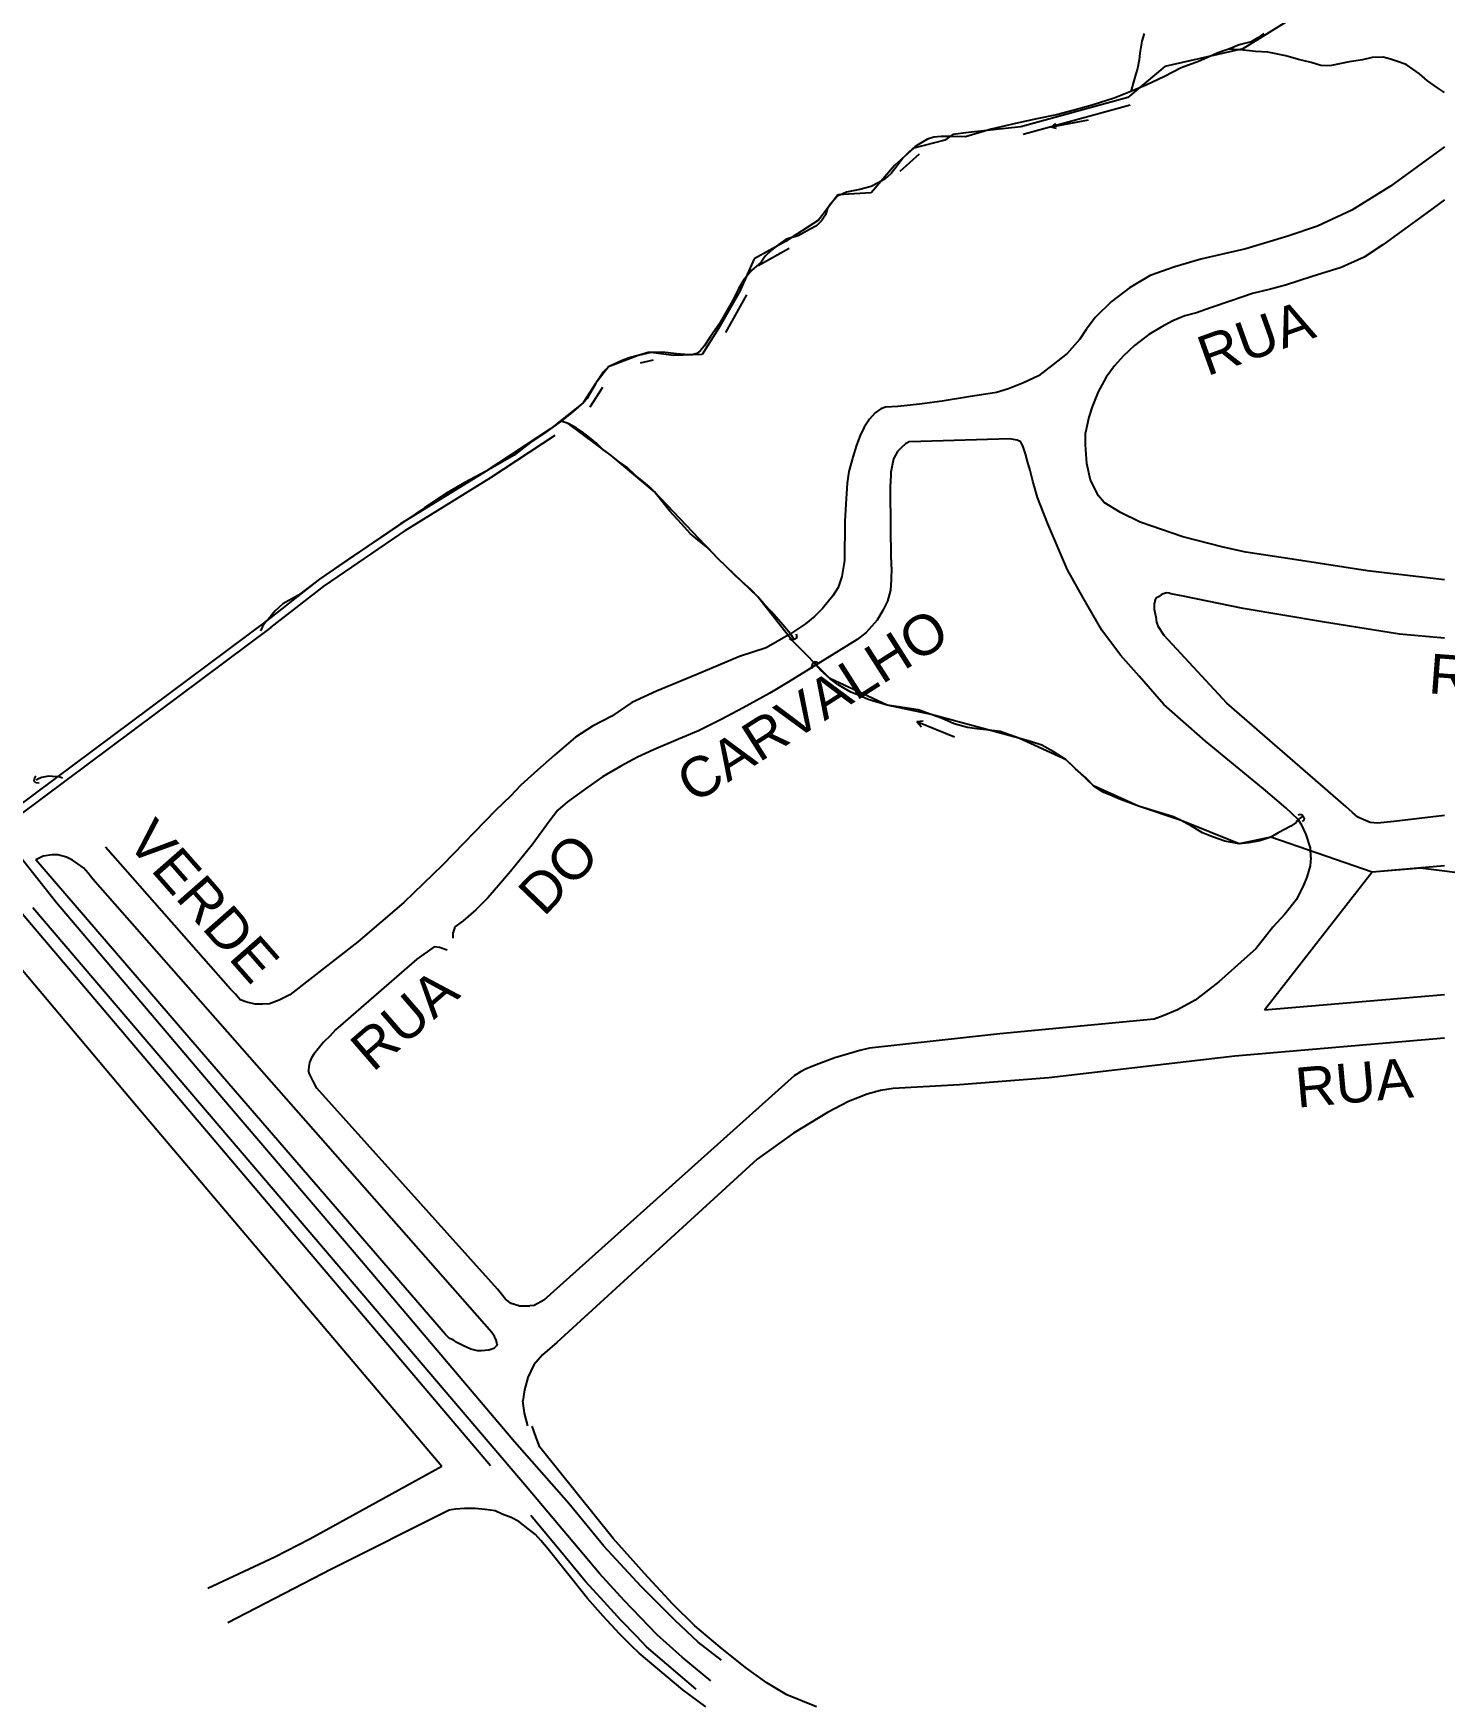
# Model space of a CAD drawing. Header units: millimetres. Extents: x 583 to 26013, y 350 to 21391.
# Drawn here: x 6737.4 to 7091.2, y 11466.4 to 11884 of the extents above; entities that cross this region are included whole.
import ezdxf

# ---------------------------------------------------------------- set-up
doc = ezdxf.new("R2010")
doc.units = ezdxf.units.MM
for name, color, linetype in [('105-QUADRAS_ESTRADAS', 80, 'Continuous'), ('110-CERCA_DE_ARAME', 10, 'Continuous'), ('145-', 130, 'Continuous'), ('ESTRADA ROMEIROS', 210, 'Continuous'), ('RIOS', 140, 'Continuous')]:
    doc.layers.add(name, color=color, linetype=linetype)
doc.styles.add('EU', font='arial.ttf', dxfattribs={"height": 10})

msp = doc.modelspace()

# ---------------------------------------------------------------- linework, layer by layer
at = {"layer": '105-QUADRAS_ESTRADAS', "color": 0, "linetype": 'Continuous'}
for p, q in [((7091.11551, 11855.50241), (7077.61551, 11845.60241)), ((7077.61551, 11845.60241), (7067.91551, 11839.60241)), ((7091.11551, 11842.20241), (7086.71551, 11838.90241)), ((7067.91551, 11839.60241), (7059.31551, 11835.60241)), ((7086.71551, 11838.90241), (7075.61551, 11830.90241)), ((7059.31551, 11835.60241), (7051.81551, 11833.10241)), ((7041.31551, 11829.90241), (7030.01551, 11827.30241)), ((7051.81551, 11833.10241), (7041.31551, 11829.90241)), ((7075.61551, 11830.90241), (7071.01551, 11827.80241)), ((7023.51551, 11825.40241), (7017.31551, 11823.20241)), ((7030.01551, 11827.30241), (7023.51551, 11825.40241)), ((7065.21551, 11825.20241), (7057.91551, 11823.00241)), ((7071.01551, 11827.80241), (7065.21551, 11825.20241)), ((7017.31551, 11823.20241), (7012.11551, 11820.10241)), ((7057.91551, 11823.00241), (7051.21551, 11820.80241)), ((7012.11551, 11820.10241), (7007.51551, 11816.60241)), ((7037.61551, 11816.90241), (7032.41551, 11815.10241)), ((7043.01551, 11818.70241), (7037.61551, 11816.90241)), ((7047.51551, 11819.80241), (7043.01551, 11818.70241)), ((7051.21551, 11820.80241), (7047.51551, 11819.80241)), ((7003.61551, 11812.80241), (7001.31551, 11809.70241)), ((7007.51551, 11816.60241), (7003.61551, 11812.80241)), ((7026.01551, 11813.10241), (7023.01551, 11811.90241)), ((7028.91551, 11813.90241), (7026.01551, 11813.10241)), ((7032.41551, 11815.10241), (7028.91551, 11813.90241)), ((7001.31551, 11809.70241), (6999.71551, 11807.30241)), ((7017.01551, 11808.40241), (7013.41551, 11805.70241)), ((7020.11551, 11810.30241), (7017.01551, 11808.40241)), ((7023.01551, 11811.90241), (7020.11551, 11810.30241)), ((6999.71551, 11807.30241), (6996.51551, 11803.70241)), ((7013.41551, 11805.70241), (7010.61551, 11803.10241)), ((6993.01551, 11800.90241), (6989.31551, 11798.10241)), ((6996.51551, 11803.70241), (6993.01551, 11800.90241)), ((7008.41551, 11800.60241), (7006.31551, 11797.70241)), ((7010.61551, 11803.10241), (7008.41551, 11800.60241)), ((6985.61551, 11796.30241), (6981.81551, 11794.80241)), ((6989.31551, 11798.10241), (6985.61551, 11796.30241)), ((7006.31551, 11797.70241), (7004.31551, 11794.10241)), ((6965.21551, 11791.70241), (6959.51551, 11791.00241)), ((6971.81551, 11792.80241), (6965.21551, 11791.70241)), ((6978.81551, 11793.90241), (6971.81551, 11792.80241)), ((6981.81551, 11794.80241), (6978.81551, 11793.90241)), ((7004.31551, 11794.10241), (7002.81551, 11790.30241)), ((6948.41551, 11788.80241), (6947.01551, 11787.20241)), ((6949.81551, 11789.80241), (6948.41551, 11788.80241)), ((6951.01551, 11790.20241), (6949.81551, 11789.80241)), ((6954.11551, 11790.40241), (6951.01551, 11790.20241)), ((6959.51551, 11791.00241), (6954.11551, 11790.40241)), ((7001.91551, 11787.70241), (7001.11551, 11783.90241)), ((7002.81551, 11790.30241), (7001.91551, 11787.70241)), ((6945.61551, 11785.20241), (6944.61551, 11783.10241)), ((6947.01551, 11787.20241), (6945.61551, 11785.20241)), ((7001.11551, 11780.80241), (7001.11551, 11783.90241)), ((6943.71551, 11780.70241), (6942.81551, 11777.70241)), ((6944.61551, 11783.10241), (6943.71551, 11780.70241)), ((6954.01551, 11779.10241), (6953.01551, 11777.30241)), ((6955.01551, 11780.10241), (6954.01551, 11779.10241)), ((6956.01551, 11781.00241), (6955.01551, 11780.10241)), ((6956.91551, 11781.50241), (6956.01551, 11781.00241)), ((6959.81551, 11781.60241), (6956.91551, 11781.50241)), ((6982.11551, 11782.30241), (6959.81551, 11781.60241)), ((6984.01551, 11781.90241), (6982.11551, 11782.30241)), ((6984.91551, 11781.50241), (6984.01551, 11781.90241)), ((6985.51551, 11780.30241), (6984.91551, 11781.50241)), ((6986.11551, 11778.50241), (6985.51551, 11780.30241)), ((7001.41551, 11776.10241), (7001.11551, 11780.80241)), ((6942.81551, 11777.70241), (6941.81551, 11774.10241)), ((6953.01551, 11777.30241), (6952.31551, 11773.90241)), ((6986.61551, 11776.60241), (6986.11551, 11778.50241)), ((6987.21551, 11774.30241), (6986.61551, 11776.60241)), ((7002.41551, 11771.90241), (7001.41551, 11776.10241)), ((6941.41551, 11771.20241), (6941.21551, 11768.60241)), ((6941.81551, 11774.10241), (6941.41551, 11771.20241)), ((6952.31551, 11773.90241), (6952.21551, 11771.00241)), ((6952.31551, 11758.80241), (6952.21551, 11771.00241)), ((6987.91551, 11771.70241), (6987.21551, 11774.30241)), ((6989.11551, 11767.60241), (6987.91551, 11771.70241)), ((7004.41551, 11768.00241), (7002.41551, 11771.90241)), ((6941.21551, 11768.60241), (6941.01551, 11765.90241)), ((6991.71551, 11761.00241), (6989.11551, 11767.60241)), ((7005.81551, 11766.30241), (7004.41551, 11768.00241)), ((6941.01551, 11765.90241), (6940.81551, 11761.60241)), ((7009.91551, 11763.80241), (7005.81551, 11766.30241)), ((7014.81551, 11761.40241), (7009.91551, 11763.80241)), ((6940.81551, 11761.60241), (6940.71551, 11751.80241)), ((6952.41551, 11753.90241), (6952.31551, 11758.80241)), ((6996.61551, 11749.40241), (6991.71551, 11761.00241)), ((7025.51551, 11757.70241), (7014.81551, 11761.40241)), ((7035.61551, 11755.10241), (7025.51551, 11757.70241)), ((7041.31551, 11753.90241), (7035.61551, 11755.10241)), ((6940.71551, 11751.80241), (6940.01551, 11747.80241)), ((6952.51551, 11750.10241), (6952.41551, 11753.90241)), ((6952.51551, 11750.10241), (6952.41551, 11746.90241)), ((7052.91551, 11752.10241), (7041.31551, 11753.90241)), ((7071.81551, 11749.20241), (7052.91551, 11752.10241)), ((6940.01551, 11747.80241), (6939.11551, 11745.00241)), ((6952.41551, 11746.90241), (6952.21551, 11744.30241)), ((7000.51551, 11742.40241), (6996.61551, 11749.40241)), ((7091.11551, 11746.90241), (7071.81551, 11749.20241)), ((6937.81551, 11742.90241), (6935.31551, 11739.80241)), ((6939.11551, 11745.00241), (6937.81551, 11742.90241)), ((6951.51551, 11741.60241), (6950.41551, 11739.40241)), ((6952.21551, 11744.30241), (6951.51551, 11741.60241)), ((7005.21551, 11734.30241), (7000.51551, 11742.40241)), ((7018.61551, 11741.90241), (7018.41551, 11741.10241)), ((7018.91551, 11742.40241), (7018.61551, 11741.90241)), ((7019.41551, 11742.70241), (7018.91551, 11742.40241)), ((7020.11551, 11743.20241), (7019.41551, 11742.70241)), ((7020.61551, 11743.40241), (7020.11551, 11743.20241)), ((7021.51551, 11743.70241), (7020.61551, 11743.40241)), ((7022.11551, 11743.60241), (7021.51551, 11743.70241)), ((6933.31551, 11737.80241), (6930.91551, 11735.90241)), ((6935.31551, 11739.80241), (6933.31551, 11737.80241)), ((6950.41551, 11739.40241), (6948.91551, 11736.80241)), ((7018.41551, 11739.50241), (7018.41551, 11741.10241)), ((7018.81551, 11737.60241), (7018.41551, 11739.50241)), ((7019.01551, 11736.30241), (7018.81551, 11737.60241)), ((6927.21551, 11733.40241), (6921.11551, 11729.90241)), ((6930.91551, 11735.90241), (6927.21551, 11733.40241)), ((6946.11551, 11733.70241), (6943.91551, 11732.00241)), ((6948.91551, 11736.80241), (6946.11551, 11733.70241)), ((7009.91551, 11728.00241), (7005.21551, 11734.30241)), ((7019.41551, 11735.10241), (7019.01551, 11736.30241)), ((7020.81551, 11733.00241), (7019.41551, 11735.10241)), ((6921.11551, 11729.90241), (6914.41551, 11727.70241)), ((6943.91551, 11732.00241), (6926.61551, 11721.30241)), ((7036.51551, 11716.00241), (7020.81551, 11733.00241)), ((6914.41551, 11727.70241), (6903.71551, 11723.20241)), ((7014.61551, 11722.80241), (7009.91551, 11728.00241)), ((6903.71551, 11723.20241), (6893.61551, 11719.00241)), ((6926.61551, 11721.30241), (6922.01551, 11718.50241)), ((7020.71551, 11715.70241), (7014.61551, 11722.80241)), ((6893.61551, 11719.00241), (6887.41551, 11716.20241)), ((6922.01551, 11718.50241), (6915.31551, 11714.80241)), ((6882.41551, 11712.70241), (6877.51551, 11710.20241)), ((6887.41551, 11716.20241), (6882.41551, 11712.70241)), ((6915.31551, 11714.80241), (6909.81551, 11711.90241)), ((7031.21551, 11706.50241), (7020.71551, 11715.70241)), ((7066.41551, 11690.10241), (7036.51551, 11716.00241)), ((6877.51551, 11710.20241), (6873.31551, 11707.50241)), ((6904.11551, 11709.10241), (6899.11551, 11707.00241)), ((6909.81551, 11711.90241), (6904.11551, 11709.10241)), ((6873.31551, 11707.50241), (6868.01551, 11703.00241)), ((6892.81551, 11704.30241), (6888.81551, 11702.50241)), ((6899.11551, 11707.00241), (6892.81551, 11704.30241)), ((7045.71551, 11694.50241), (7031.21551, 11706.50241)), ((6868.01551, 11703.00241), (6863.71551, 11699.20241)), ((6884.61551, 11700.20241), (6880.01551, 11697.50241)), ((6888.81551, 11702.50241), (6884.61551, 11700.20241)), ((6863.71551, 11699.20241), (6859.61551, 11695.40241)), ((6880.01551, 11697.50241), (6875.81551, 11694.50241)), ((6857.01551, 11692.70241), (6853.21551, 11689.10241)), ((6859.61551, 11695.40241), (6857.01551, 11692.70241)), ((6875.81551, 11694.50241), (6871.31551, 11691.30241)), ((7051.31551, 11689.80241), (7045.71551, 11694.50241)), ((6853.21551, 11689.10241), (6839.91551, 11675.40241)), ((6868.81551, 11689.20241), (6866.71551, 11686.30241)), ((6871.31551, 11691.30241), (6868.81551, 11689.20241)), ((7054.41551, 11686.80241), (7051.31551, 11689.80241)), ((7068.01551, 11688.60241), (7066.41551, 11690.10241)), ((7069.41551, 11687.40241), (7068.01551, 11688.60241)), ((7070.71551, 11686.80241), (7069.41551, 11687.40241)), ((7091.11551, 11687.80241), (7078.41551, 11686.30241)), ((6866.71551, 11686.30241), (6862.41551, 11680.50241)), ((7055.31551, 11685.40241), (7054.41551, 11686.80241)), ((7056.41551, 11683.10241), (7055.31551, 11685.40241)), ((7057.51551, 11679.70241), (7056.41551, 11683.10241)), ((7072.51551, 11686.10241), (7070.71551, 11686.80241)), ((7074.31551, 11685.90241), (7072.51551, 11686.10241)), ((7078.41551, 11686.30241), (7074.31551, 11685.90241)), ((6786.81551, 11644.30241), (6755.47683, 11679.92537)), ((6862.41551, 11680.50241), (6857.01551, 11673.80241)), ((7057.61551, 11677.30241), (7057.51551, 11679.70241)), ((6739.81551, 11677.60241), (6738.01551, 11676.70241)), ((6778.91551, 11629.20241), (6738.01551, 11676.70241)), ((6742.11551, 11678.00241), (6739.81551, 11677.60241)), ((6743.51551, 11678.00241), (6742.11551, 11678.00241)), ((6745.71551, 11677.40241), (6743.51551, 11678.00241)), ((6747.21551, 11676.60241), (6745.71551, 11677.40241)), ((6748.51551, 11675.70241), (6747.21551, 11676.60241)), ((6749.91551, 11674.70241), (6748.51551, 11675.70241)), ((6751.11551, 11673.40241), (6749.91551, 11674.70241)), ((6839.91551, 11675.40241), (6830.21551, 11666.00241)), ((7057.41551, 11675.20241), (7056.61551, 11672.40241)), ((7057.61551, 11677.30241), (7057.41551, 11675.20241)), ((7091.11551, 11675.20241), (7073.01551, 11673.60241)), ((6783.11551, 11605.90241), (6727.81551, 11671.10241)), ((6752.31551, 11671.90241), (6751.11551, 11673.40241)), ((6852.31551, 11558.20241), (6752.31551, 11671.90241)), ((6854.51551, 11670.90241), (6851.31551, 11667.20241)), ((6857.01551, 11673.80241), (6854.51551, 11670.90241)), ((7073.01551, 11673.60241), (7046.01551, 11639.00241)), ((7056.61551, 11672.40241), (7055.81551, 11670.50241)), ((6851.31551, 11667.20241), (6848.31551, 11664.20241)), ((7054.01551, 11666.80241), (7051.11551, 11663.10241)), ((7055.81551, 11670.50241), (7054.01551, 11666.80241)), ((6830.21551, 11666.00241), (6818.71551, 11656.20241)), ((6848.31551, 11664.20241), (6845.11551, 11661.40241)), ((7051.11551, 11663.10241), (7048.11551, 11659.80241)), ((6843.01551, 11659.90241), (6842.61551, 11658.50241)), ((6842.61551, 11657.10241), (6842.61551, 11658.50241)), ((6845.11551, 11661.40241), (6843.01551, 11659.90241)), ((7048.11551, 11659.80241), (7043.81551, 11654.40241)), ((6818.71551, 11656.20241), (6801.71551, 11642.90241)), ((7043.81551, 11654.40241), (7041.61551, 11652.50241)), ((7041.61551, 11652.50241), (7034.51551, 11646.10241)), ((7034.51551, 11646.10241), (7028.61551, 11641.50241)), ((6788.01551, 11643.00241), (6786.81551, 11644.30241)), ((6789.21551, 11641.60241), (6788.01551, 11643.00241)), ((6790.91551, 11641.00241), (6789.21551, 11641.60241)), ((6799.01551, 11641.50241), (6796.61551, 11640.60241)), ((6801.71551, 11642.90241), (6799.01551, 11641.50241)), ((7028.61551, 11641.50241), (7024.21551, 11639.10241)), ((6793.01551, 11640.50241), (6790.91551, 11641.00241)), ((6794.91551, 11640.50241), (6793.01551, 11640.50241)), ((6796.61551, 11640.60241), (6794.91551, 11640.50241)), ((7020.61551, 11637.60241), (7018.31551, 11636.80241)), ((7024.21551, 11639.10241), (7020.61551, 11637.60241)), ((6840.71551, 11557.70241), (6778.91551, 11629.20241)), ((7091.11551, 11632.00241), (7038.51551, 11627.50241)), ((7038.51551, 11627.50241), (6991.91551, 11622.10241)), ((6991.91551, 11622.10241), (6969.51551, 11620.30241)), ((6946.41551, 11618.00241), (6941.71551, 11616.10241)), ((6949.71551, 11618.90241), (6946.41551, 11618.00241)), ((6952.91551, 11619.40241), (6949.71551, 11618.90241)), ((6969.51551, 11620.30241), (6952.91551, 11619.40241)), ((6936.41551, 11613.40241), (6927.91551, 11608.20241)), ((6941.71551, 11616.10241), (6936.41551, 11613.40241)), ((6927.91551, 11608.20241), (6918.81551, 11601.70241)), ((6852.01551, 11524.80241), (6783.11551, 11605.90241)), ((6918.81551, 11601.70241), (6868.61551, 11555.70241)), ((6853.01551, 11557.20241), (6852.31551, 11558.20241)), ((6841.71551, 11556.70241), (6840.71551, 11557.70241)), ((6842.61551, 11556.40241), (6841.71551, 11556.70241)), ((6843.51551, 11555.70241), (6842.61551, 11556.40241)), ((6845.21551, 11554.90241), (6843.51551, 11555.70241)), ((6847.01551, 11554.00241), (6845.21551, 11554.90241)), ((6848.71551, 11553.60241), (6847.01551, 11554.00241)), ((6851.51551, 11553.80241), (6849.71551, 11553.60241)), ((6852.81551, 11554.20241), (6851.51551, 11553.80241)), ((6853.51551, 11554.90241), (6852.81551, 11554.20241)), ((6853.41551, 11556.30241), (6853.01551, 11557.20241)), ((6853.61551, 11555.40241), (6853.41551, 11556.30241)), ((6853.61551, 11555.40241), (6853.51551, 11554.90241)), ((6868.61551, 11555.70241), (6865.01551, 11552.60241)), ((6849.71551, 11553.60241), (6848.71551, 11553.60241)), ((6862.81551, 11550.10241), (6861.31551, 11546.90241)), ((6865.01551, 11552.60241), (6862.81551, 11550.10241)), ((6861.31551, 11546.90241), (6860.51551, 11543.80241)), ((6860.51551, 11543.80241), (6860.11551, 11541.10241)), ((6860.51551, 11538.00241), (6860.11551, 11541.10241)), ((6861.31551, 11534.80241), (6860.51551, 11538.00241)), ((6862.91551, 11533.30241), (6862.41551, 11534.70241)), ((6863.41551, 11531.90241), (6862.91551, 11533.30241)), ((6864.31551, 11529.50241), (6863.41551, 11531.90241)), ((6882.71551, 11506.60241), (6864.31551, 11529.50241)), ((6841.61551, 11513.70241), (6812.11551, 11498.90241)), ((6843.21551, 11513.90241), (6841.61551, 11513.70241)), ((6845.41551, 11514.10241), (6843.21551, 11513.90241)), ((6848.11551, 11514.10241), (6845.41551, 11514.10241)), ((6850.61551, 11513.80241), (6848.11551, 11514.10241)), ((6853.11551, 11513.50241), (6850.61551, 11513.80241)), ((6854.91551, 11512.70241), (6853.11551, 11513.50241)), ((6857.11551, 11511.80241), (6854.91551, 11512.70241)), ((6870.71551, 11502.00241), (6862.11551, 11512.30241)), ((6859.11551, 11510.80241), (6857.11551, 11511.80241)), ((6861.41551, 11509.00241), (6859.11551, 11510.80241)), ((6863.21551, 11507.60241), (6861.41551, 11509.00241)), ((6864.61551, 11506.10241), (6863.21551, 11507.60241)), ((6866.41551, 11503.90241), (6864.61551, 11506.10241)), ((6876.31551, 11491.50241), (6866.41551, 11503.90241)), ((6890.61551, 11497.80241), (6882.71551, 11506.60241)), ((6875.71551, 11495.90241), (6870.71551, 11502.00241)), ((6812.11551, 11498.90241), (6786.11551, 11485.40241)), ((6879.61551, 11491.60241), (6875.71551, 11495.90241)), ((6897.71551, 11490.10241), (6890.61551, 11497.80241)), ((6880.21551, 11487.10241), (6876.31551, 11491.50241)), ((6884.61551, 11486.10241), (6879.61551, 11491.60241)), ((6884.31551, 11482.70241), (6880.21551, 11487.10241)), ((6903.21551, 11484.70241), (6897.71551, 11490.10241)), ((6887.21551, 11479.70241), (6884.31551, 11482.70241)), ((6888.61551, 11482.00241), (6884.61551, 11486.10241)), ((6909.51551, 11479.30241), (6903.21551, 11484.70241)), ((6889.21551, 11477.80241), (6887.21551, 11479.70241)), ((6891.11551, 11479.40241), (6888.61551, 11482.00241)), ((6903.51551, 11468.80241), (6891.11551, 11479.40241)), ((6915.91551, 11474.20241), (6909.51551, 11479.30241)), ((6900.21551, 11468.60241), (6889.21551, 11477.80241)), ((6921.21551, 11470.40241), (6915.91551, 11474.20241)), ((6926.21551, 11467.40241), (6921.21551, 11470.40241)), ((6905.91551, 11464.40241), (6900.21551, 11468.60241)), ((6933.71551, 11464.40241), (6926.21551, 11467.40241))]:
    msp.add_line(p, q, dxfattribs=at)
at = {"layer": '110-CERCA_DE_ARAME', "color": 0, "linetype": 'Continuous'}
for p, q in [((7022.51551, 11743.40241), (7022.11551, 11743.60241)), ((7025.61551, 11742.80241), (7022.51551, 11743.40241)), ((7040.61551, 11739.70241), (7025.61551, 11742.80241)), ((7060.51551, 11736.40241), (7040.61551, 11739.70241)), ((7079.81551, 11733.30241), (7060.51551, 11736.40241)), ((7091.11551, 11732.30241), (7079.81551, 11733.30241)), ((6763.31551, 11614.90241), (6712.11551, 11675.70241)), ((6837.81551, 11654.90241), (6833.51551, 11651.80241)), ((6839.21551, 11654.70241), (6837.81551, 11654.90241)), ((6841.11551, 11654.10241), (6839.21551, 11654.70241)), ((6833.51551, 11651.80241), (6813.11551, 11634.10241)), ((7091.11551, 11642.90241), (7046.01551, 11639.00241)), ((6813.11551, 11634.10241), (6811.71551, 11632.50241)), ((6979.61551, 11633.10241), (6947.01551, 11629.50241)), ((7018.31551, 11636.80241), (6979.61551, 11633.10241)), ((6808.81551, 11629.30241), (6807.71551, 11628.00241)), ((6810.11551, 11631.00241), (6808.81551, 11629.30241)), ((6811.71551, 11632.50241), (6810.11551, 11631.00241)), ((6944.51551, 11628.90241), (6941.71551, 11628.10241)), ((6947.01551, 11629.50241), (6944.51551, 11628.90241)), ((6806.41551, 11624.90241), (6806.31551, 11623.90241)), ((6806.61551, 11625.90241), (6806.41551, 11624.90241)), ((6807.11551, 11627.10241), (6806.61551, 11625.90241)), ((6807.71551, 11628.00241), (6807.11551, 11627.10241)), ((6934.31551, 11625.60241), (6931.11551, 11624.30241)), ((6938.31551, 11627.10241), (6934.31551, 11625.60241)), ((6941.71551, 11628.10241), (6938.31551, 11627.10241)), ((6806.61551, 11623.10241), (6806.31551, 11623.90241)), ((6807.61551, 11621.10241), (6806.61551, 11623.10241)), ((6808.41551, 11619.50241), (6807.61551, 11621.10241)), ((6928.11551, 11622.60241), (6865.31551, 11566.30241)), ((6929.71551, 11623.60241), (6928.11551, 11622.60241)), ((6931.11551, 11624.30241), (6929.71551, 11623.60241)), ((6853.71551, 11569.10241), (6808.41551, 11619.50241)), ((6839.81551, 11524.60241), (6763.31551, 11614.90241)), ((6855.71551, 11566.60241), (6853.71551, 11569.10241)), ((6857.11551, 11565.50241), (6855.71551, 11566.60241)), ((6865.31551, 11566.30241), (6862.91551, 11565.00241)), ((6859.11551, 11564.90241), (6857.11551, 11565.50241)), ((6859.11551, 11564.90241), (6861.81551, 11564.90241)), ((6862.91551, 11565.00241), (6861.81551, 11564.90241)), ((6839.81551, 11524.60241), (6806.71551, 11506.40241)), ((6806.71551, 11506.40241), (6797.91551, 11501.90241)), ((6797.91551, 11501.90241), (6781.11551, 11494.00241))]:
    msp.add_line(p, q, dxfattribs=at)
at = {"layer": '145-', "color": 0, "linetype": 'Continuous'}
for p, q in [((7015.81551, 11883.90241), (7015.21551, 11882.00241)), ((7045.81551, 11883.90241), (7044.31551, 11882.80241)), ((7015.21551, 11882.00241), (7014.71551, 11879.00241)), ((7037.01551, 11880.00241), (7034.51551, 11879.10241)), ((7039.61551, 11881.10241), (7037.01551, 11880.00241)), ((7040.71551, 11879.70241), (7037.01551, 11880.00241)), ((7042.61551, 11881.80241), (7039.61551, 11881.10241)), ((7043.71551, 11879.40241), (7040.71551, 11879.70241)), ((7044.31551, 11882.80241), (7042.61551, 11881.80241)), ((7046.81551, 11879.20241), (7043.71551, 11879.40241)), ((7014.61551, 11877.30241), (7014.11551, 11875.10241)), ((7014.71551, 11879.00241), (7014.61551, 11877.30241)), ((7025.11551, 11875.30241), (7020.91551, 11873.10241)), ((7029.41551, 11876.90241), (7025.11551, 11875.30241)), ((7034.51551, 11879.10241), (7029.41551, 11876.90241)), ((7051.31551, 11878.30241), (7046.81551, 11879.20241)), ((7054.51551, 11877.40241), (7051.31551, 11878.30241)), ((7057.71551, 11876.60241), (7054.51551, 11877.40241)), ((7060.11551, 11875.90241), (7057.71551, 11876.60241)), ((7061.41551, 11875.80241), (7060.11551, 11875.90241)), ((7062.81551, 11875.90241), (7061.41551, 11875.80241)), ((7067.21551, 11876.80241), (7062.81551, 11875.90241)), ((7070.51551, 11877.30241), (7067.21551, 11876.80241)), ((7073.01551, 11877.90241), (7070.51551, 11877.30241)), ((7075.71551, 11878.00241), (7073.01551, 11877.90241)), ((7077.61551, 11877.50241), (7075.71551, 11878.00241)), ((7079.11551, 11877.00241), (7077.61551, 11877.50241)), ((7081.51551, 11876.10241), (7079.11551, 11877.00241)), ((7084.81551, 11873.80241), (7081.51551, 11876.10241)), ((7013.21551, 11872.00241), (7012.51551, 11869.40241)), ((7016.51551, 11871.00241), (7012.51551, 11869.40241)), ((7013.71551, 11873.80241), (7013.21551, 11872.00241)), ((7014.11551, 11875.10241), (7013.71551, 11873.80241)), ((7020.91551, 11873.10241), (7016.51551, 11871.00241)), ((7086.81551, 11872.00241), (7084.81551, 11873.80241)), ((7089.31551, 11870.30241), (7086.81551, 11872.00241)), ((7008.31551, 11867.70241), (7002.81551, 11865.90241)), ((7012.51551, 11869.40241), (7008.31551, 11867.70241)), ((7091.11551, 11869.10241), (7089.31551, 11870.30241)), ((6993.81551, 11863.50241), (6988.91551, 11862.50241)), ((6997.91551, 11864.60241), (6993.81551, 11863.50241)), ((7002.81551, 11865.90241), (6997.91551, 11864.60241)), ((6977.51551, 11859.90241), (6971.01551, 11858.00241)), ((6983.61551, 11861.30241), (6977.51551, 11859.90241)), ((6988.91551, 11862.50241), (6983.61551, 11861.30241)), ((7001.81551, 11862.20241), (6992.51551, 11860.40241)), ((6993.61551, 11861.30241), (6992.51551, 11860.40241)), ((6993.81551, 11860.10241), (6992.51551, 11860.40241)), ((6958.41551, 11855.60241), (6956.91551, 11854.20241)), ((6960.11551, 11856.60241), (6958.41551, 11855.60241)), ((6961.51551, 11857.40241), (6960.11551, 11856.60241)), ((6963.11551, 11857.90241), (6961.51551, 11857.40241)), ((6964.91551, 11858.10241), (6963.11551, 11857.90241)), ((6967.31551, 11858.10241), (6964.91551, 11858.10241)), ((6971.01551, 11858.00241), (6967.31551, 11858.10241)), ((6953.91551, 11850.70241), (6952.41551, 11848.80241)), ((6955.41551, 11852.70241), (6953.91551, 11850.70241)), ((6956.91551, 11854.20241), (6955.41551, 11852.70241)), ((6949.01551, 11846.40241), (6947.41551, 11845.50241)), ((6950.81551, 11847.40241), (6949.01551, 11846.40241)), ((6952.41551, 11848.80241), (6950.81551, 11847.40241)), ((6938.91551, 11843.10241), (6937.31551, 11841.30241)), ((6941.21551, 11844.10241), (6938.91551, 11843.10241)), ((6944.51551, 11844.80241), (6941.21551, 11844.10241)), ((6947.41551, 11845.50241), (6944.51551, 11844.80241)), ((6935.91551, 11838.40241), (6934.91551, 11836.90241)), ((6936.41551, 11840.00241), (6935.91551, 11838.40241)), ((6937.31551, 11841.30241), (6936.41551, 11840.00241)), ((6931.91551, 11834.80241), (6929.11551, 11833.20241)), ((6933.71551, 11835.70241), (6931.91551, 11834.80241)), ((6934.91551, 11836.90241), (6933.71551, 11835.70241)), ((6922.31551, 11829.50241), (6920.81551, 11828.10241)), ((6924.11551, 11830.90241), (6922.31551, 11829.50241)), ((6926.11551, 11832.30241), (6924.11551, 11830.90241)), ((6929.11551, 11833.20241), (6926.11551, 11832.30241)), ((6919.81551, 11826.60241), (6917.41551, 11824.50241)), ((6920.81551, 11828.10241), (6919.81551, 11826.60241)), ((6915.51551, 11822.10241), (6914.11551, 11819.90241)), ((6917.41551, 11824.50241), (6915.51551, 11822.10241)), ((6912.61551, 11816.90241), (6909.31551, 11811.00241)), ((6914.11551, 11819.90241), (6912.61551, 11816.90241)), ((6909.31551, 11811.00241), (6907.11551, 11807.90241)), ((6904.61551, 11804.40241), (6903.71551, 11803.70241)), ((6905.51551, 11805.50241), (6904.61551, 11804.40241)), ((6907.11551, 11807.90241), (6905.51551, 11805.50241)), ((6881.51551, 11800.30241), (6880.21551, 11799.00241)), ((6882.81551, 11800.90241), (6881.51551, 11800.30241)), ((6885.01551, 11801.90241), (6882.81551, 11800.90241)), ((6886.71551, 11802.60241), (6885.01551, 11801.90241)), ((6889.01551, 11803.20241), (6886.71551, 11802.60241)), ((6891.51551, 11803.90241), (6889.01551, 11803.20241)), ((6895.11551, 11804.00241), (6891.51551, 11803.90241)), ((6898.61551, 11803.60241), (6895.11551, 11804.00241)), ((6900.61551, 11803.40241), (6898.61551, 11803.60241)), ((6900.61551, 11803.40241), (6902.71551, 11803.40241)), ((6903.71551, 11803.70241), (6902.71551, 11803.40241)), ((6878.41551, 11796.20241), (6877.91551, 11795.30241)), ((6879.31551, 11797.60241), (6878.41551, 11796.20241)), ((6880.21551, 11799.00241), (6879.31551, 11797.60241)), ((6876.21551, 11792.40241), (6875.21551, 11791.30241)), ((6876.81551, 11793.50241), (6876.21551, 11792.40241)), ((6877.91551, 11795.30241), (6876.81551, 11793.50241)), ((6872.71551, 11789.10241), (6869.71551, 11786.70241)), ((6874.01551, 11790.30241), (6872.71551, 11789.10241)), ((6875.21551, 11791.30241), (6874.01551, 11790.30241)), ((6865.51551, 11783.70241), (6862.11551, 11781.40241)), ((6869.71551, 11786.70241), (6865.51551, 11783.70241)), ((6871.41551, 11786.10241), (6869.71551, 11786.70241)), ((6873.41551, 11785.00241), (6871.41551, 11786.10241)), ((6874.91551, 11784.00241), (6873.41551, 11785.00241)), ((6876.81551, 11782.60241), (6874.91551, 11784.00241)), ((6862.11551, 11781.40241), (6857.91551, 11778.20241)), ((6878.61551, 11781.10241), (6876.81551, 11782.60241)), ((6880.11551, 11779.60241), (6878.61551, 11781.10241)), ((6882.21551, 11778.10241), (6880.11551, 11779.60241)), ((6857.91551, 11778.20241), (6850.91551, 11774.20241)), ((6884.31551, 11776.40241), (6882.21551, 11778.10241)), ((6886.11551, 11775.20241), (6884.31551, 11776.40241)), ((6888.31551, 11773.10241), (6886.11551, 11775.20241)), ((6845.51551, 11771.30241), (6841.11551, 11768.70241)), ((6850.91551, 11774.20241), (6845.51551, 11771.30241)), ((6890.31551, 11771.50241), (6888.31551, 11773.10241)), ((6891.71551, 11770.30241), (6890.31551, 11771.50241)), ((6841.11551, 11768.70241), (6835.41551, 11765.00241)), ((6893.11551, 11769.00241), (6891.71551, 11770.30241)), ((6894.61551, 11767.10241), (6893.11551, 11769.00241)), ((6896.81551, 11764.20241), (6894.61551, 11767.10241)), ((6835.41551, 11765.00241), (6826.31551, 11758.80241)), ((6899.81551, 11761.00241), (6896.81551, 11764.20241)), ((6826.31551, 11758.80241), (6816.41551, 11752.10241)), ((6902.01551, 11758.50241), (6899.81551, 11761.00241)), ((6904.01551, 11756.90241), (6902.01551, 11758.50241)), ((6906.51551, 11754.90241), (6904.01551, 11756.90241)), ((6909.01551, 11752.20241), (6906.51551, 11754.90241)), ((6816.41551, 11752.10241), (6809.11551, 11747.10241)), ((6910.81551, 11750.50241), (6909.01551, 11752.20241)), ((6913.41551, 11747.90241), (6910.81551, 11750.50241)), ((6809.11551, 11747.10241), (6803.81551, 11743.10241)), ((6917.31551, 11744.40241), (6913.41551, 11747.90241)), ((6803.81551, 11743.10241), (6799.91551, 11740.90241)), ((6919.01551, 11742.70241), (6917.31551, 11744.40241)), ((6920.61551, 11740.80241), (6919.01551, 11742.70241)), ((6796.91551, 11737.80241), (6795.71551, 11736.60241)), ((6797.91551, 11739.10241), (6796.91551, 11737.80241)), ((6799.91551, 11740.90241), (6797.91551, 11739.10241)), ((6922.41551, 11738.90241), (6920.61551, 11740.80241)), ((6924.71551, 11736.20241), (6922.41551, 11738.90241)), ((6794.81551, 11735.20241), (6794.31551, 11734.10241)), ((6795.71551, 11736.60241), (6794.81551, 11735.20241)), ((6927.21551, 11733.40241), (6924.71551, 11736.20241)), ((6928.11551, 11732.00241), (6927.21551, 11733.40241)), ((6928.81551, 11732.40241), (6928.71551, 11733.30241)), ((6927.51551, 11731.80241), (6926.91551, 11732.20241)), ((6928.11551, 11732.00241), (6927.51551, 11731.80241)), ((6928.81551, 11732.40241), (6928.11551, 11732.00241)), ((6932.71551, 11725.90241), (6932.51551, 11725.30241)), ((6932.61551, 11724.70241), (6932.51551, 11725.30241)), ((6933.11551, 11726.40241), (6932.71551, 11725.90241)), ((6933.81551, 11726.30241), (6933.11551, 11726.40241)), ((6933.61551, 11725.50241), (6933.11551, 11726.40241)), ((6934.81551, 11724.20241), (6933.61551, 11725.50241)), ((6934.21551, 11725.80241), (6933.81551, 11726.30241)), ((6937.01551, 11722.20241), (6934.81551, 11724.20241)), ((6939.01551, 11720.70241), (6937.01551, 11722.20241)), ((6940.71551, 11719.70241), (6939.01551, 11720.70241)), ((6942.31551, 11718.80241), (6940.71551, 11719.70241)), ((6944.21551, 11718.00241), (6942.31551, 11718.80241)), ((6946.61551, 11716.90241), (6944.21551, 11718.00241)), ((6951.41551, 11715.50241), (6946.61551, 11716.90241)), ((6955.91551, 11714.80241), (6951.41551, 11715.50241)), ((6959.21551, 11714.30241), (6955.91551, 11714.80241)), ((6962.41551, 11713.20241), (6959.21551, 11714.30241)), ((6965.01551, 11712.20241), (6962.41551, 11713.20241)), ((6960.41551, 11711.50241), (6958.81551, 11711.30241)), ((6968.31551, 11707.50241), (6958.81551, 11711.30241)), ((6960.01551, 11710.00241), (6958.81551, 11711.30241)), ((6968.21551, 11710.80241), (6965.01551, 11712.20241)), ((6971.51551, 11709.90241), (6968.21551, 11710.80241)), ((6973.91551, 11709.60241), (6971.51551, 11709.90241)), ((6976.31551, 11709.30241), (6973.91551, 11709.60241)), ((6979.71551, 11708.90241), (6976.31551, 11709.30241)), ((6984.41551, 11707.20241), (6979.71551, 11708.90241)), ((6987.31551, 11706.40241), (6984.41551, 11707.20241)), ((6990.21551, 11705.50241), (6987.31551, 11706.40241)), ((6993.01551, 11703.90241), (6990.21551, 11705.50241)), ((6996.31551, 11701.80241), (6993.01551, 11703.90241)), ((6998.61551, 11699.50241), (6996.31551, 11701.80241)), ((6737.63101, 11697.20545), (6737.53101, 11696.50545)), ((6738.03101, 11696.00545), (6737.53101, 11696.50545)), ((6738.03101, 11697.70545), (6737.63101, 11697.20545)), ((6738.83101, 11695.90545), (6738.03101, 11696.00545)), ((6738.81551, 11697.10241), (6738.11551, 11696.70241)), ((6739.51551, 11697.40241), (6738.81551, 11697.10241)), ((6740.31551, 11697.50241), (6739.51551, 11697.40241)), ((6741.21551, 11697.70241), (6740.31551, 11697.50241)), ((6742.21551, 11697.60241), (6741.21551, 11697.70241)), ((6743.81551, 11697.50241), (6742.21551, 11697.60241)), ((6744.71551, 11697.20241), (6743.81551, 11697.50241)), ((7001.31551, 11697.20241), (6998.61551, 11699.50241)), ((7003.11551, 11695.30241), (7001.31551, 11697.20241)), ((7004.21551, 11694.50241), (7003.11551, 11695.30241)), ((7005.71551, 11693.60241), (7004.21551, 11694.50241)), ((7007.21551, 11693.00241), (7005.71551, 11693.60241)), ((7009.51551, 11692.00241), (7007.21551, 11693.00241)), ((7014.41551, 11690.20241), (7009.51551, 11692.00241)), ((7018.51551, 11688.90241), (7014.41551, 11690.20241)), ((7023.21551, 11687.50241), (7018.51551, 11688.90241)), ((7025.11551, 11686.60241), (7023.21551, 11687.50241)), ((7054.91551, 11688.10241), (7054.41551, 11687.90241)), ((7055.61551, 11687.70241), (7054.41551, 11686.80241)), ((7055.41551, 11687.90241), (7054.91551, 11688.10241)), ((7055.61551, 11687.70241), (7055.41551, 11687.90241)), ((7055.91551, 11687.20241), (7055.61551, 11687.70241)), ((7027.71551, 11685.20241), (7025.11551, 11686.60241)), ((7030.41551, 11683.50241), (7027.71551, 11685.20241)), ((7032.91551, 11682.50241), (7030.41551, 11683.50241)), ((7049.41551, 11683.50241), (7047.61551, 11682.40241)), ((7051.01551, 11684.30241), (7049.41551, 11683.50241)), ((7052.61551, 11685.20241), (7051.01551, 11684.30241)), ((7053.91551, 11686.10241), (7052.61551, 11685.20241)), ((7054.41551, 11686.80241), (7053.91551, 11686.10241)), ((7055.81551, 11686.70241), (7055.41551, 11686.30241)), ((7055.91551, 11687.20241), (7055.81551, 11686.70241)), ((7036.01551, 11681.40241), (7032.91551, 11682.50241)), ((7039.61551, 11680.70241), (7036.01551, 11681.40241)), ((7042.01551, 11681.00241), (7039.61551, 11680.70241)), ((7044.81551, 11681.50241), (7042.01551, 11681.00241)), ((7047.61551, 11682.40241), (7044.81551, 11681.50241))]:
    msp.add_line(p, q, dxfattribs=at)
at = {"layer": 'ESTRADA ROMEIROS', "color": 0, "linetype": 'Continuous'}
for p, q in [((6743.21551, 11665.90241), (6727.51551, 11685.70241)), ((6810.11551, 11579.30241), (6737.21551, 11664.70241)), ((6781.71551, 11620.60241), (6743.21551, 11665.90241)), ((6817.81551, 11578.30241), (6781.71551, 11620.60241)), ((6861.01551, 11519.50241), (6810.11551, 11579.30241)), ((6858.01551, 11530.80241), (6817.81551, 11578.30241)), ((6871.61551, 11515.30241), (6858.01551, 11530.80241)), ((6879.31551, 11497.80241), (6861.01551, 11519.50241)), ((6880.41551, 11504.60241), (6871.61551, 11515.30241)), ((6889.71551, 11494.50241), (6880.41551, 11504.60241)), ((6885.51551, 11491.00241), (6879.31551, 11497.80241)), ((6893.71551, 11482.40241), (6885.51551, 11491.00241)), ((6898.21551, 11486.10241), (6889.71551, 11494.50241)), ((6904.01551, 11480.60241), (6898.21551, 11486.10241)), ((6900.01551, 11476.80241), (6893.71551, 11482.40241)), ((6909.91551, 11476.10241), (6904.01551, 11480.60241)), ((6907.21551, 11470.90241), (6900.01551, 11476.80241))]:
    msp.add_line(p, q, dxfattribs=at)
at = {"layer": 'RIOS', "lineweight": 25}
for p, q in [((7056.16213, 11889.78508), (7040.54966, 11880.03468)), ((7040.54966, 11880.03468), (7021.03382, 11875.64706)), ((7021.03382, 11875.64706), (7011.76391, 11867.84657)), ((7011.76391, 11867.84657), (6984.92949, 11860.53387)), ((7012.28975, 11865.91694), (6985.45534, 11858.60424)), ((6967.85317, 11858.58375), (6965.90183, 11857.12121)), ((6971.75655, 11859.07133), (6967.85317, 11858.58375)), ((6984.92949, 11860.53387), (6971.75655, 11859.07133)), ((6958.09542, 11855.17109), (6953.21638, 11850.78347)), ((6965.90183, 11857.12121), (6958.09542, 11855.17109)), ((6953.21638, 11850.78347), (6947.36166, 11843.95815)), ((6959.43276, 11853.68397), (6954.55371, 11849.29635)), ((6939.06742, 11843.47057), (6934.18872, 11837.13282)), ((6947.36166, 11843.95815), (6939.06742, 11843.47057)), ((6934.18872, 11837.13282), (6925.89447, 11831.77025)), ((6925.89447, 11831.77025), (6918.08807, 11827.38242)), ((6926.87444, 11830.02678), (6919.06803, 11825.63896)), ((6918.08807, 11827.38242), (6914.43733, 11819.3269)), ((6914.43733, 11819.3269), (6909.14094, 11809.94502)), ((6916.17897, 11818.34368), (6910.88257, 11808.9618)), ((6909.14094, 11809.94502), (6905.04843, 11803.45005)), ((6881.51551, 11800.30241), (6878.41551, 11796.20241)), ((6889.01551, 11803.20241), (6881.51551, 11800.30241)), ((6892.28899, 11803.93102), (6889.01551, 11803.20241)), ((6892.72352, 11801.9788), (6889.45004, 11801.25019)), ((6897.82616, 11803.20945), (6892.28899, 11803.93102)), ((6905.04843, 11803.45005), (6897.82616, 11803.20945)), ((6878.41551, 11796.20241), (6875.21551, 11791.30241)), ((6880.09005, 11795.10883), (6876.89005, 11790.20883)), ((6875.21551, 11791.30241), (6867.01679, 11784.77475)), ((6867.01679, 11784.77475), (6850.91551, 11774.20241)), ((6868.11453, 11783.10294), (6852.01325, 11772.5306)), ((6850.91551, 11774.20241), (6829.45605, 11760.94212)), ((6851.96684, 11772.50103), (6830.50738, 11759.24073)), ((6829.45605, 11760.94212), (6809.11551, 11747.10241)), ((6830.58112, 11759.28857), (6810.24059, 11745.44887)), ((6809.11551, 11747.10241), (6795.71551, 11736.60241)), ((6810.34908, 11745.52815), (6796.94908, 11735.02815)), ((6795.71551, 11736.60241), (6719.91551, 11680.00241)), ((6796.91213, 11734.99988), (6721.11213, 11678.39988))]:
    msp.add_line(p, q, dxfattribs=at)
at = {"layer": 'RIOS', "lineweight": 25, "flags": 128}
msp.add_lwpolyline([(7099.01551, 11672.90241), (7085.07025, 11674.66802), (7073.01551, 11673.60241), (7047.61551, 11682.40241), (7039.61551, 11680.70241), (7025.11551, 11686.60241), (7014.41551, 11690.20241), (7003.11551, 11695.30241), (6996.31551, 11701.80241), (6984.41551, 11707.20241), (6962.41551, 11713.20241), (6951.41551, 11715.50241), (6937.01551, 11722.20241), (6927.51551, 11731.80241), (6919.01551, 11742.70241), (6909.01551, 11752.20241), (6893.11551, 11769.00241), (6882.21551, 11778.10241), (6871.41551, 11786.10241), (6869.71551, 11786.70241)], dxfattribs=at)

# ---------------------------------------------------------------- texts
at = {"color": 0, "linetype": 'Continuous', "lineweight": 20, "style": 'EU'}
for s, rotation, p in [('   RUA ', 19.7612955, (7020.62044, 11793.98845)), ('CARVALHO', 32.4332815, (6902.91283, 11690.6094)), ('       RUA ', 355.6796602, (7059.79365, 11720.54653)), ('VERDE', 311.3318696, (6760.42104, 11681.15649)), ('DO', 46.2095201, (6865.33469, 11662.25351)), ('                    RUA                    DAS                    CANDEIAS', 5.1218428, (6976.87623, 11607.63217)), ('RUA ', 40.9086725, (6822.49096, 11623.29324))]:
    msp.add_text(s, height=10, rotation=rotation, dxfattribs=at).set_placement(p)

doc.saveas('drawing.dxf')
